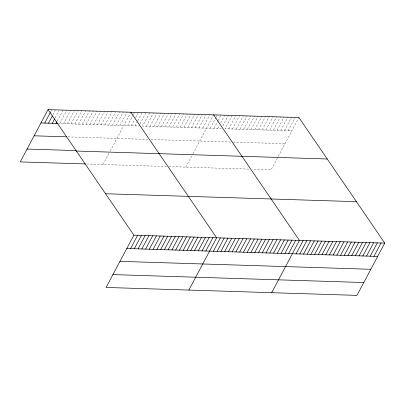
<?xml version="1.0" encoding="UTF-8"?>
<svg xmlns="http://www.w3.org/2000/svg" width="405" height="405" viewBox="0 0 405 405"><rect width="100%" height="100%" fill="white"/><g stroke="black" fill="none" stroke-linecap="round" stroke-linejoin="round"><path stroke-width="0.3" stroke-dasharray="2.02 1.52" d="M50.625 111.962L51.511 110.297M52.908 114.858L55.272 110.413M55.196 117.754L58.74 111.091M57.186 121.206L62.8 110.651M59.768 123.545L66.855 110.216M63.534 123.667L70.622 110.337M67.296 123.783L74.383 110.454M71.057 123.905L78.145 110.575M74.824 124.021L81.911 110.692M78.585 124.143L85.673 110.813M82.347 124.259L89.434 110.93M86.113 124.381L93.201 111.051M89.875 124.497L96.962 111.167M93.636 124.618L100.724 111.289M97.403 124.735L104.49 111.405M101.164 124.856L108.251 111.527M104.925 124.973L112.013 111.643M108.692 125.089L115.779 111.765M112.453 125.211L119.541 111.881M116.215 125.327L123.302 112.003M119.981 125.449L127.069 112.119M103.037 164.506L109.299 152.731M110.165 151.106L130.83 112.241M127.504 125.687L133.118 115.136M133.412 114.58L134.592 112.357M131.271 125.803L134.516 119.698M135.7 117.475L138.358 112.479M135.032 125.925L137.396 121.48M137.69 120.928L142.12 112.595M139.679 124.376L138.793 126.041L58.517 123.505M139.978 123.824L145.881 112.717M149.648 112.833L142.56 126.163L221.368 128.653M146.321 126.279L153.409 112.954M150.083 126.4L157.17 113.071M153.849 126.517L160.937 113.192M157.611 126.638L164.698 113.309M161.372 126.755L168.46 113.43M165.139 126.876L172.226 113.547M168.9 126.993L175.988 113.668M172.662 127.114L179.749 113.785M176.428 127.231L183.516 113.906M180.19 127.352L187.277 114.023M183.951 127.469L191.038 114.144M187.718 127.59L194.805 114.261M191.479 127.707L198.566 114.382M195.24 127.828L202.328 114.499M199.007 127.945L206.094 114.62M202.768 128.066L209.856 114.736M185.829 167.123L192.659 154.275M192.952 153.723L213.617 114.853M210.241 128.299L215.85 117.749M216.148 117.192L217.328 114.974M213.951 128.42L217.789 121.201M218.082 120.644L221.034 115.091M217.657 128.537L219.429 125.206M220.609 122.983L224.745 115.207M222.841 125.874L228.455 115.324M232.161 115.44L225.074 128.77L291.828 130.881M228.785 128.886L235.872 115.557M232.49 129.003L239.578 115.678M236.201 129.124L243.289 115.795M239.907 129.241L246.994 115.911M243.618 129.357L250.705 116.027M247.328 129.473L254.411 116.144M251.034 129.59L258.122 116.26M254.745 129.706L261.833 116.377M258.451 129.823L265.538 116.498M262.162 129.944L269.249 116.615M265.867 130.061L272.955 116.731M269.578 130.177L276.666 116.848M273.289 130.294L280.371 116.964M276.995 130.41L284.082 117.08M280.705 130.526L287.793 117.202M284.411 130.648L291.499 117.318M288.122 130.764L295.21 117.435M277.39 158.041L271.127 169.822L252.583 169.234M278.25 156.416L298.915 117.551M67.989 136.87L148.27 139.411M150.776 139.487L230.602 142.013M233.077 142.089L284.998 143.729M86.731 163.99L166.384 166.511M168.895 166.587L248.873 169.118"/><path stroke-width="0.61" d="M48.043 109.623L133.873 235.178L106.085 287.449L356.957 295.377L384.75 243.111L298.915 117.551L48.043 109.623L20.25 161.889L85.475 163.954M44.717 123.069L50.326 112.519M48.479 123.191L52.321 115.967M52.245 123.307L54.604 118.862M56.006 123.429L56.892 121.758M130.552 248.629L137.639 235.3M134.313 248.746L141.401 235.416M138.08 248.867L145.162 235.538M141.841 248.984L148.929 235.654M145.603 249.105L152.69 235.776M149.369 249.222L156.452 235.892M153.131 249.343L160.218 236.014M156.892 249.46L163.979 236.13M160.658 249.581L167.741 236.252M164.42 249.698L171.507 236.368M168.181 249.819L175.269 236.49M171.948 249.936L179.03 236.606M175.709 250.057L182.797 236.728M179.471 250.174L186.558 236.844M183.237 250.295L190.32 236.965M186.999 250.411L194.086 237.082M190.76 250.533L197.848 237.203M194.527 250.649L201.609 237.32M198.288 250.771L205.375 237.441M202.049 250.887L209.137 237.558M205.816 251.009L212.898 237.679M188.872 290.066L216.665 237.796L130.83 112.241M213.339 251.247L220.426 237.917M217.105 251.363L224.188 238.034M220.867 251.485L227.954 238.155M224.628 251.601L231.716 238.272M228.395 251.723L235.477 238.393M232.156 251.839L239.244 238.51M235.918 251.956L243.005 238.631M239.684 252.077L246.766 238.748M243.445 252.194L250.533 238.869M247.207 252.315L254.294 238.985M250.973 252.431L258.056 239.107M254.735 252.553L261.822 239.223M258.496 252.669L265.584 239.345M262.263 252.791L269.345 239.461M266.024 252.907L273.112 239.583M269.786 253.029L276.873 239.699M273.552 253.145L280.635 239.821M277.314 253.267L284.401 239.937M281.075 253.383L288.163 240.059M284.842 253.505L291.924 240.175M288.603 253.621L295.69 240.297M271.659 292.683L299.452 240.413L213.617 114.853M296.075 253.859L303.163 240.529M299.781 253.975L306.868 240.646M303.492 254.092L310.579 240.767M307.198 254.213L314.285 240.884M310.908 254.33L317.996 241M314.619 254.446L321.702 241.117M318.325 254.563L325.412 241.233M322.036 254.679L329.123 241.35M325.742 254.796L332.829 241.466M329.452 254.912L336.54 241.588M333.158 255.034L340.246 241.704M336.869 255.15L343.956 241.82M340.58 255.266L347.662 241.937M344.285 255.383L351.373 242.053M347.996 255.499L355.084 242.17M351.702 255.616L358.789 242.291M355.413 255.732L362.5 242.408M359.119 255.854L366.206 242.524M362.829 255.97L369.917 242.641M366.535 256.087L373.623 242.757M370.246 256.203L377.333 242.873M373.957 256.319L381.039 242.99M40.956 122.953L57.89 123.484M34.121 135.802L66.734 136.834M27.084 149.04L76.003 150.589M76.368 151.055L327.24 158.988M105.548 193.747L356.425 201.675M133.873 235.178L384.75 243.111M126.79 248.508L377.662 256.436M119.956 261.357L370.828 269.29M112.914 274.6L363.791 282.528"/></g></svg>
